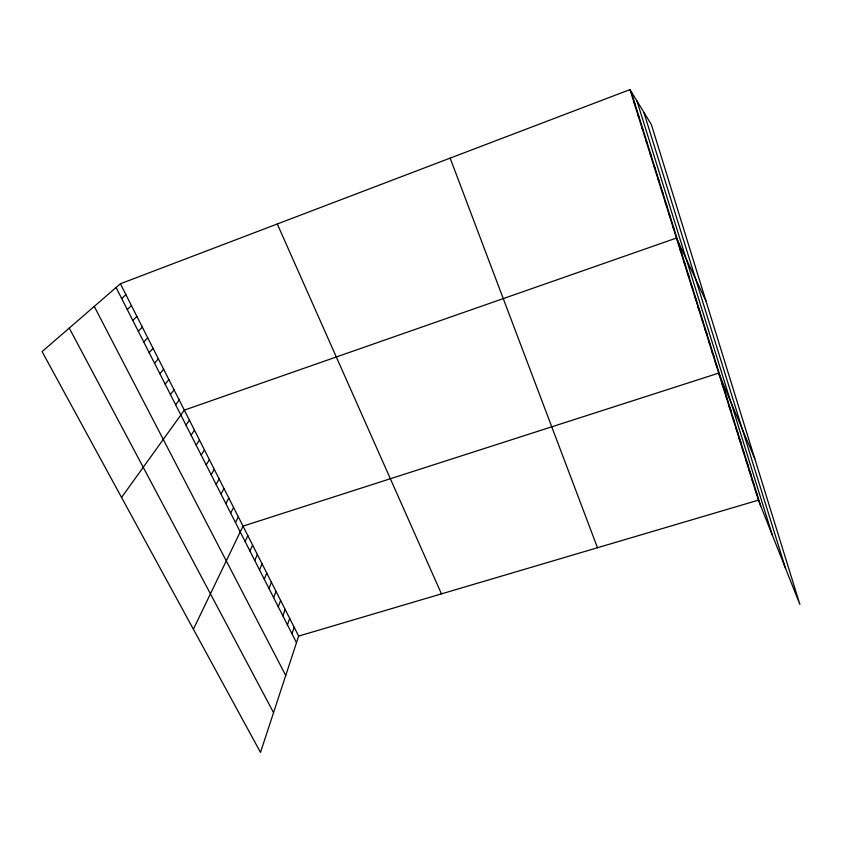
<?xml version="1.0" encoding="UTF-8"?>
<svg xmlns="http://www.w3.org/2000/svg" width="842" height="842" viewBox="0 0 842 842"><rect width="100%" height="100%" fill="white"/><g stroke="black" fill="none" stroke-linecap="round" stroke-linejoin="round"><path stroke-width="1.26" d="M120.395 283.765L298.657 636.099L260.504 752.401L42.1 351.619L120.395 283.765L629.974 89.599L651.319 124.448L799.9 604.482L758.421 500.148L629.974 89.599M291.985 633.784L294.195 627.279M287.448 624.838L289.701 618.396M282.87 615.839L285.175 609.45M278.26 606.766L280.618 600.451M273.629 597.641L276.029 591.379M268.956 588.453L271.419 582.254M264.251 579.191L266.767 573.065M259.515 569.866L262.083 563.803M254.747 560.477L257.368 554.489M249.948 551.026L252.621 545.1M245.106 541.501L247.832 535.649M193.386 629.237L243.022 526.134L718.679 373.132L754.811 458.795M235.476 522.545L238.318 516.83M230.676 513.104L233.581 507.463M225.856 503.6L228.803 498.032M220.993 494.033L224.004 488.539M216.099 484.392L219.162 478.972M211.163 474.688L214.289 469.341M206.195 464.921L209.384 459.648M201.196 455.08L204.448 449.881M196.165 445.165L199.47 440.05M191.092 435.177L194.46 430.146M185.977 425.126L189.418 420.179M121.564 497.443L184.335 410.128L676.421 238.054L705.996 301.11M175.652 404.792L179.22 400.013M170.431 394.519L174.062 389.825M165.179 384.173L168.863 379.563M159.875 373.743L163.643 369.228M154.539 363.239L158.37 358.818M149.171 352.661L153.065 348.325M143.75 341.999L147.718 337.758M138.299 331.264L142.34 327.117M132.804 320.455L136.909 316.403M127.268 309.551L131.447 305.604M121.69 298.573L125.942 294.721M298.657 636.099L758.421 500.148M634.015 102.535L635.215 104.566M638.026 115.354L639.267 117.533M642.004 128.079L643.288 130.384M645.951 140.688L647.277 143.14M69.265 328.075L273.545 712.637M649.866 153.202L651.234 155.781M94.262 306.414L285.733 675.505M653.75 165.621L655.15 168.326M657.602 177.936L659.044 180.767M116.07 287.511L296.5 642.667M661.423 190.145L662.907 193.113M665.222 202.269L666.727 205.353M668.98 214.289L670.527 217.499M672.716 226.214L674.295 229.55M680.094 249.79L681.746 253.358M683.736 261.441L685.42 265.125M687.346 272.997L689.072 276.797M690.935 284.47L692.692 288.374M694.503 295.847L696.281 299.868M277.281 223.983L441.45 593.873M698.039 307.141L699.849 311.266M701.544 318.35L703.386 322.581M705.017 329.475L706.901 333.811M708.469 340.515L710.385 344.946M711.9 351.472L713.837 355.998M715.3 362.334L717.268 366.975M722.131 384.163L724.152 388.993M725.562 395.108L727.604 400.034M728.962 405.97L731.035 410.991M732.329 416.758L734.434 421.874M735.676 427.452L737.813 432.662M739.002 438.072L741.16 443.376M742.297 448.618L744.486 453.996M745.57 459.079L747.78 464.552M748.822 469.457L751.053 475.014M752.043 479.761L754.306 485.402M755.242 489.991L757.526 495.717M450.133 158.128L597.494 547.732M636.994 101.072L772.335 535.133M631.121 91.494L760.726 505.947M643.814 112.196L785.575 568.455"/></g></svg>
